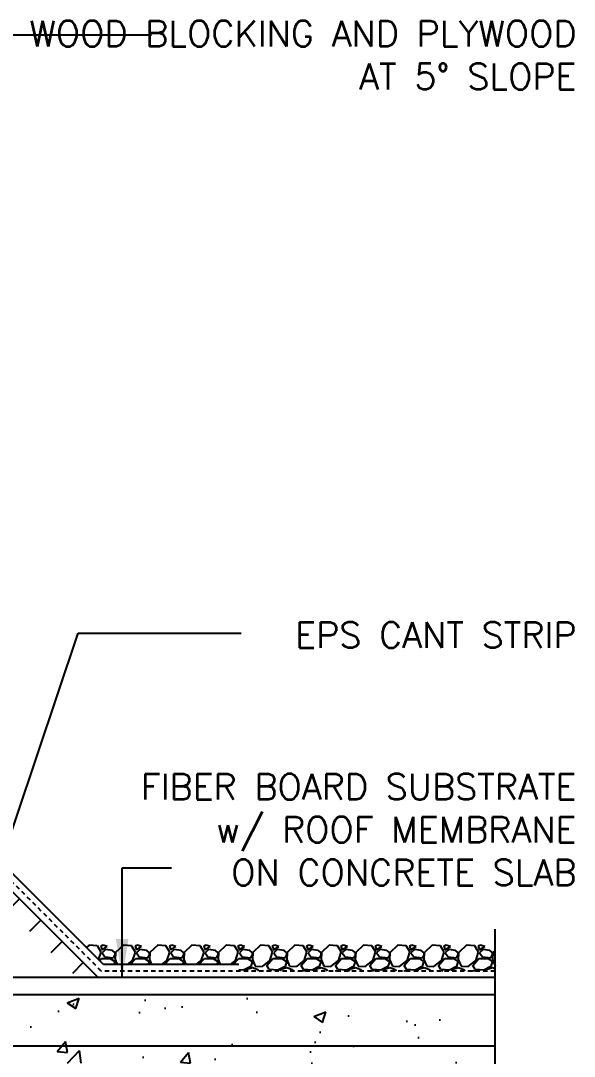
# Model space of a CAD drawing. Header units: inches. Extents: x 171.3 to 219, y 92 to 168.5.
# Drawn here: x 202.91 to 219.04, y 137.43 to 167.61 of the extents above; entities that cross this region are included whole.
import ezdxf

# ---------------------------------------------------------------- set-up
doc = ezdxf.new("R2010")
doc.units = ezdxf.units.IN
doc.header["$LTSCALE"] = 0.5
doc.header["$MEASUREMENT"] = 0
doc.linetypes.add('DASHED2', pattern=[0.375, 0.25, -0.125])
for name, color, linetype in [('HATCH', 12, 'Continuous'), ('line25', 2, 'Continuous'), ('LINE3', 3, 'Continuous'), ('LINE50', 5, 'Continuous'), ('LINE9', 9, 'Continuous'), ('TEXT', 4, 'Continuous')]:
    doc.layers.add(name, color=color, linetype=linetype)
doc.styles.add('DIM', font='romans.shx', dxfattribs={"width": 0.7})
doc.styles.add('ROMANS', font='romans.shx', dxfattribs={"height": 0.75})
doc.styles.get("Standard").update_dxf_attribs({"font": 'romans.shx', "height": 0.75})
doc.linetypes.add('STEEL', pattern='A,0.5,-0.2,["X",Standard,S=0.1,R=0,X=-0.1,Y=-0.05],-0.1', length=0.8)
doc.dimstyles.new('ext_12', dxfattribs={"dimscale": 12, "dimtxt": 0.09375, "dimasz": 0.09375, "dimexe": 0.09375, "dimexo": 0.0625, "dimgap": 0.0625, "dimtad": 1, "dimdec": 1, "dimzin": 2, "dimdsep": 46, "dimlunit": 4, "dimtxsty": 'DIM', "dimcen": 0.09, "dimdle": 0.09375, "dimclrt": 4, "dimadec": 0, "dimazin": 0, "dimtfac": 1, "dimtdec": 1, "dimtmove": 2, "dimatfit": 3, "dimfxl": 1, "dimfrac": 2, "dimtolj": 1, "dimtzin": 0, "dimarcsym": 0})

msp = doc.modelspace()

# ---------------------------------------------------------------- hatches: boundary and pattern name
at = {"layer": 'HATCH'}
h = msp.add_hatch(dxfattribs=at)
h.set_pattern_fill('AR-CONC', color=256, scale=0.5)
h.set_pattern_definition([(50, (0, 0), (3.5863, -0.31376), [0.375, -4.125]), (355, (0, 0), (-0.693757, 3.76096), [0.3, -3.3]), (100.4514, (0.299, -0.026), (2.892544, 3.4472), [0.3187, -3.50571]), (46.1842, (0, 1), (5.33621, -0.8276), [0.5625, -6.1875]), (96.6356, (0.4447, 0.931), (4.67331, 4.87059), [0.47805, -5.25857]), (351.1842, (0, 1), (4.67331, 4.87059), [0.45, -4.95]), (21, (0.5, 0.75), (2.984535, -2.013094), [0.375, -4.125]), (326, (0.5, 0.75), (1.216577, 3.62575), [0.3, -3.3]), (71.4514, (0.7487, 0.5822), (4.20111, 1.612656), [0.3187, -3.50571]), (37.5, (0, 0), (0.060799, 1.664469), [0, -3.26, 0, -3.35, 0, -3.3125]), (7.5, (0, 0), (1.315348, 1.972059), [0, -1.91, 0, -3.185, 0, -1.2625]), (327.5, (-1.115, 0), (2.669112, -0.1127744), [0, -1.25, 0, -3.9, 0, -5.175]), (317.5, (-1.615, 0), (2.91593, 0.500525), [0, -1.625, 0, -2.59, 0, -3.675])])
h.paths.add_polyline_path([(197.837, 118.257, 0.082415), (197.694, 118.337, -0.317837), (197.527, 118.572), (197.527, 118.64, -0.414214), (197.589, 118.702), (197.637, 118.702), (197.637, 118.772), (197.532, 118.772, -0.188973), (197.376, 118.867, 0.196323), (196.927, 119.213), (195.605, 119.504, 0.057795), (194.837, 119.593, 0.057795), (194.069, 119.504), (192.747, 119.213, 0.196323), (192.298, 118.867, -0.188973), (192.142, 118.772), (192.037, 118.772), (192.037, 118.702), (192.084, 118.702, -0.414214), (192.147, 118.64), (192.147, 118.572, -0.317837), (191.98, 118.337, 0.082415), (191.837, 118.257), (191.837, 115.476), (193.837, 115.476), (194.837, 116.476), (194.837, 114.476), (195.837, 115.476), (197.837, 115.476)])
h.paths.add_polyline_path([(197.837, 126.171), (197.472, 126.171), (197.472, 126.578, -0.327813), (197.437, 126.626), (197.337, 126.626), (197.337, 127.186, 0.390098), (197.062, 127.485), (194.854, 127.669, 0.04154), (194.82, 127.669), (192.612, 127.485, 0.390098), (192.337, 127.186), (192.337, 126.626), (192.237, 126.626, -0.327813), (192.202, 126.578), (192.202, 126.171), (191.837, 126.171), (191.837, 124.476), (191.837, 122.387, 0.064398), (191.947, 122.321), (192.037, 122.321), (192.037, 122.279, -0.249069), (192.147, 122.072), (192.147, 122.005, -0.414214), (192.084, 121.942), (192.037, 121.942), (192.037, 121.872), (192.142, 121.872, 0.10046), (192.536, 121.929, -0.601435), (192.655, 121.825, 2.182095), (193.065, 122.037, -1), (193.229, 122.446, -0.24438), (193.677, 121.925, 0.053157), (193.843, 121.311, 1.553132), (194.201, 121.735, -0.735593), (194.188, 122.193, -0.082755), (194.837, 122.302, -0.082755), (195.486, 122.193, -0.735593), (195.473, 121.735, 1.553132), (195.831, 121.311, 0.053157), (195.997, 121.925, -0.24438), (196.445, 122.446, -1), (196.609, 122.037, 2.182095), (197.019, 121.825, -0.601435), (197.138, 121.929, 0.10046), (197.532, 121.872), (197.637, 121.872), (197.637, 121.942), (197.589, 121.942, -0.414214), (197.527, 122.005), (197.527, 122.072, -0.249069), (197.637, 122.279), (197.637, 122.321), (197.727, 122.321, 0.064398), (197.837, 122.387), (197.837, 124.476)])
h.paths.add_polyline_path([(196.271, 128.725, 0.520567), (195.221, 128.725, 0.520567), (195, 128.725, 0.520567), (194.604, 128.725, 0.520567), (193.95, 128.725, 0.520567), (193.568, 128.725, 0.520567), (193.046, 128.725, 0.520567), (192.545, 128.725, 0.204172), (192.342, 128.851, 0.339117), (192.612, 128.606), (194.82, 128.422, 0.04154), (194.854, 128.422), (197.062, 128.606, 0.390098), (197.337, 128.905), (197.337, 128.923, 0.257048), (196.822, 128.607, 0.520567)])
h.paths.add_polyline_path([(194.637, 128.028), (194.637, 128.063, 0.390098), (194.454, 128.262), (192.662, 128.412, 0.438748), (192.337, 128.113), (192.337, 127.978, 0.438748), (192.662, 127.68), (194.454, 127.829, 0.390098)])
h.paths.add_polyline_path([(197.012, 128.412), (195.22, 128.262, 0.390098), (195.037, 128.063), (195.037, 128.028, 0.390098), (195.22, 127.829), (197.012, 127.68, 0.438748), (197.337, 127.978), (197.337, 128.113, 0.438748)])
h.paths.add_polyline_path([(197.837, 135.726), (197.837, 137.226), (216.733, 137.226), (216.733, 139.226), (197.837, 139.226), (197.837, 139.399), (197.757, 139.319), (197.667, 139.319), (197.637, 139.349), (197.487, 139.349, -0.259583), (197.444, 139.372, 0.297004), (197.136, 139.248, 0.520567), (196.634, 139.248, 0.520567), (196.113, 139.248, 0.520567), (195.731, 139.248, 0.520567), (195.077, 139.248, 0.520567), (194.68, 139.248, 0.520567), (194.46, 139.248, 0.520567), (193.409, 139.248, 0.520567), (192.858, 139.131, 0.259788), (192.337, 139.446), (192.337, 139.399), (192.237, 139.399, -0.414214), (192.187, 139.349), (192.037, 139.349), (192.007, 139.319), (191.917, 139.319), (191.837, 139.399), (191.837, 138.831), (192.202, 138.831), (192.202, 137.631), (191.837, 137.631), (191.837, 136.881), (192.202, 136.881), (192.202, 135.681), (191.837, 135.681), (191.837, 134.931), (192.202, 134.931), (192.202, 133.851), (191.837, 133.851), (191.837, 133.101), (192.202, 133.101), (192.202, 132.021), (191.837, 132.021), (191.837, 131.271), (192.202, 131.271), (192.202, 130.071), (191.837, 130.071), (191.837, 129.466), (191.917, 129.546), (192.007, 129.546), (192.037, 129.516), (192.187, 129.516, -0.414214), (192.237, 129.466), (192.337, 129.466), (192.337, 128.905, 0.045025), (192.342, 128.851, -0.204172), (192.545, 128.725, -0.520567), (193.046, 128.725, -0.520567), (193.568, 128.725, -0.520567), (193.95, 128.725, -0.520567), (194.604, 128.725, -0.520567), (195, 128.725, -0.520567), (195.221, 128.725, -0.520567), (196.271, 128.725, -0.520567), (196.822, 128.607, -0.257048), (197.337, 128.923), (197.337, 129.466), (197.437, 129.466, -0.414214), (197.487, 129.516), (197.637, 129.516), (197.667, 129.546), (197.757, 129.546), (197.837, 129.466), (197.837, 129.726), (197.837, 131.226)])
h.paths.add_polyline_path([(197.337, 139.96, 0.390098), (197.062, 140.259), (194.854, 140.442, 0.04154), (194.82, 140.442), (192.612, 140.259, 0.390098), (192.337, 139.96), (192.337, 139.446, -0.259788), (192.858, 139.131, -0.520567), (193.409, 139.248, -0.520567), (194.46, 139.248, -0.520567), (194.68, 139.248, -0.520567), (195.077, 139.248, -0.520567), (195.731, 139.248, -0.520567), (196.113, 139.248, -0.520567), (196.634, 139.248, -0.520567), (197.136, 139.248, -0.297004), (197.444, 139.372, -0.139619), (197.437, 139.399), (197.337, 139.399)])
h.paths.add_polyline_path([(197.337, 142.239), (197.437, 142.239, -0.414214), (197.487, 142.289), (197.637, 142.289), (197.667, 142.319), (197.757, 142.319), (197.837, 142.239), (197.837, 142.476), (197.837, 144.565, 0.064398), (197.727, 144.631), (197.637, 144.631), (197.637, 144.673, -0.249069), (197.527, 144.88), (197.527, 144.947, -0.414214), (197.589, 145.01), (197.637, 145.01), (197.637, 145.08), (197.532, 145.08, 0.10046), (197.138, 145.023, -0.601435), (197.019, 145.128, 2.182095), (196.609, 144.915, -1), (196.445, 144.506, -0.24438), (195.997, 145.027, 0.053157), (195.831, 145.641, 0.223253), (195.631, 145.806), (195.611, 145.81, 0.955472), (195.473, 145.217, -0.735593), (195.486, 144.759, -0.082755), (194.837, 144.651, -0.082755), (194.188, 144.759, -0.735593), (194.201, 145.217, 0.955472), (194.063, 145.81), (194.043, 145.806, 0.223253), (193.843, 145.641, 0.053157), (193.677, 145.027, -0.24438), (193.229, 144.506, -1), (193.065, 144.915, 2.182095), (192.655, 145.128, -0.601435), (192.536, 145.023, 0.10046), (192.142, 145.08), (192.037, 145.08), (192.037, 145.01), (192.084, 145.01, -0.414214), (192.147, 144.947), (192.147, 144.88, -0.249069), (192.037, 144.673), (192.037, 144.631), (191.947, 144.631, 0.064398), (191.837, 144.565), (191.837, 142.476), (191.837, 142.239), (191.917, 142.319), (192.007, 142.319), (192.037, 142.289), (192.187, 142.289, -0.414214), (192.237, 142.239), (192.337, 142.239), (192.337, 141.678, 0.390098), (192.612, 141.379), (194.82, 141.195, 0.04154), (194.854, 141.195), (197.062, 141.379, 0.390098), (197.337, 141.678)])
h.paths.add_polyline_path([(194.637, 140.801, 0.437024), (194.45, 141.036), (192.662, 141.185, 0.438748), (192.337, 140.886), (192.337, 140.752, 0.438748), (192.662, 140.453), (194.454, 140.602, 0.390098)])
h.paths.add_polyline_path([(197.337, 140.886, 0.438748), (197.012, 141.185), (195.22, 141.036, 0.390098), (195.037, 140.836), (195.037, 140.801, 0.390098), (195.22, 140.602), (197.012, 140.453, 0.438748), (197.337, 140.752)])
h.paths.add_polyline_path([(197.837, 151.476), (196.056, 151.476), (195.056, 150.476), (195.056, 152.476), (194.056, 151.476), (191.837, 151.476), (191.837, 148.695, 0.082415), (191.98, 148.616, -0.317837), (192.147, 148.38), (192.147, 148.312, -0.414214), (192.084, 148.25), (192.037, 148.25), (192.037, 148.18), (192.142, 148.18, -0.188973), (192.298, 148.085, 0.196323), (192.747, 147.739), (194.069, 147.448, 0.057795), (194.837, 147.359, 0.057795), (195.605, 147.448), (196.927, 147.739, 0.196323), (197.376, 148.085, -0.188973), (197.532, 148.18), (197.637, 148.18), (197.637, 148.25), (197.589, 148.25, -0.414214), (197.527, 148.312), (197.527, 148.38, -0.317837), (197.694, 148.616, 0.082415), (197.837, 148.695)])
h.paths.add_polyline_path([(197.837, 157.125, 0.082415), (197.694, 157.204, -0.317837), (197.527, 157.44), (197.527, 157.508, -0.414214), (197.589, 157.57), (197.637, 157.57), (197.637, 157.64), (197.532, 157.64, -0.188973), (197.376, 157.735, 0.196323), (196.927, 158.081), (195.605, 158.372, 0.057795), (194.837, 158.461, 0.057795), (194.069, 158.372), (192.747, 158.081, 0.196323), (192.298, 157.735, -0.188973), (192.142, 157.64), (192.037, 157.64), (192.037, 157.57), (192.084, 157.57, -0.414214), (192.147, 157.508), (192.147, 157.44, -0.317837), (191.98, 157.204, 0.082415), (191.837, 157.125), (191.837, 153.976), (194.056, 153.976), (195.056, 154.976), (195.056, 152.976), (196.056, 153.976), (197.837, 153.976)])
h.paths.add_polyline_path([(197.837, 161.959, 0.336749), (197.175, 161.854, 0.520567), (196.788, 161.854, 0.520567), (196.288, 161.854, 0.520567), (195.442, 161.854, 0.520567), (195.16, 161.854, 0.520567), (194.265, 161.854, 0.520567), (193.525, 161.854, 0.520567), (192.832, 161.854, 0.520567), (192.612, 161.854, 0.321585), (191.837, 161.879), (191.837, 161.255, 0.064398), (191.947, 161.189), (192.037, 161.189), (192.037, 161.147, -0.249069), (192.147, 160.94), (192.147, 160.873, -0.414214), (192.084, 160.81), (192.037, 160.81), (192.037, 160.74), (192.142, 160.74, 0.10046), (192.536, 160.797, -0.601435), (192.655, 160.692, 2.182095), (193.065, 160.905, -1), (193.229, 161.314, -0.24438), (193.677, 160.793, 0.053157), (193.843, 160.179, 0.223253), (194.043, 160.014), (194.063, 160.01, 0.955472), (194.201, 160.603, -0.735593), (194.188, 161.061, -0.082755), (194.837, 161.17, -0.082755), (195.486, 161.061, -0.735593), (195.473, 160.603, 0.955472), (195.611, 160.01), (195.631, 160.014, 0.223253), (195.831, 160.179, 0.053157), (195.997, 160.793, -0.24438), (196.445, 161.314, -1), (196.609, 160.905, 2.182095), (197.019, 160.692, -0.601435), (197.138, 160.797, 0.10046), (197.532, 160.74), (197.637, 160.74), (197.637, 160.81), (197.589, 160.81, -0.414214), (197.527, 160.873), (197.527, 160.94, -0.249069), (197.637, 161.147), (197.637, 161.189), (197.727, 161.189, 0.064398), (197.837, 161.255)])
h = msp.add_hatch(dxfattribs=at)
h.set_pattern_fill('INSUL', color=256, scale=7, angle=45, style=0)
h.set_pattern_definition([(45, (93.6588, -19.175), (-1.856155, 1.856155), []), (45, (93.04, -18.5563), (-1.856155, 1.856155), [0.875, -0.875]), (45, (92.4214, -17.9376), (-1.856155, 1.856155), [0.875, -0.875])])
h.paths.add_polyline_path([(202.21, 139.851), (205.039, 139.851), (200.962, 143.928), (200.962, 141.099)])

# ---------------------------------------------------------------- linework, layer by layer
for p, q in [((205.319, 140.101), (201.212, 144.208)), ((204.899, 140.665), (204.824, 140.596)), ((205.139, 140.644), (204.899, 140.664)), ((205.309, 140.665), (205.239, 140.635)), ((205.429, 140.625), (205.309, 140.665)), ((205.899, 140.665), (205.669, 140.455)), ((206.139, 140.644), (205.899, 140.664)), ((206.309, 140.665), (206.239, 140.635)), ((206.429, 140.625), (206.309, 140.665)), ((206.899, 140.665), (206.669, 140.455)), ((207.139, 140.644), (206.899, 140.664)), ((207.309, 140.665), (207.239, 140.635)), ((207.429, 140.625), (207.309, 140.665)), ((207.899, 140.665), (207.669, 140.455)), ((208.139, 140.644), (207.899, 140.664)), ((208.309, 140.665), (208.239, 140.635)), ((208.429, 140.625), (208.309, 140.665)), ((208.899, 140.665), (208.669, 140.455)), ((209.139, 140.644), (208.899, 140.664)), ((209.309, 140.665), (209.239, 140.635)), ((209.429, 140.625), (209.309, 140.665)), ((209.899, 140.665), (209.669, 140.455)), ((210.139, 140.644), (209.899, 140.664)), ((210.309, 140.665), (210.239, 140.635)), ((210.429, 140.625), (210.309, 140.665)), ((210.899, 140.665), (210.669, 140.455)), ((211.139, 140.644), (210.899, 140.664)), ((211.309, 140.665), (211.239, 140.635)), ((211.429, 140.625), (211.309, 140.665)), ((211.899, 140.665), (211.669, 140.455)), ((212.139, 140.644), (211.899, 140.664)), ((212.309, 140.665), (212.239, 140.635)), ((212.429, 140.625), (212.309, 140.665)), ((212.899, 140.665), (212.669, 140.455)), ((213.139, 140.644), (212.899, 140.664)), ((213.309, 140.665), (213.239, 140.635)), ((213.429, 140.625), (213.309, 140.665)), ((213.899, 140.665), (213.669, 140.455)), ((214.139, 140.644), (213.899, 140.664)), ((214.309, 140.665), (214.239, 140.635)), ((214.429, 140.625), (214.309, 140.665)), ((214.899, 140.665), (214.669, 140.455)), ((215.139, 140.644), (214.899, 140.664)), ((215.309, 140.665), (215.239, 140.635)), ((215.429, 140.625), (215.309, 140.665)), ((215.899, 140.665), (215.669, 140.455)), ((216.139, 140.644), (215.899, 140.664)), ((216.309, 140.665), (216.239, 140.635)), ((216.429, 140.625), (216.309, 140.665)), ((205.251, 140.465), (205.141, 140.645)), ((205.178, 140.242), (205.249, 140.465)), ((205.239, 140.635), (205.279, 140.535)), ((205.278, 140.535), (205.428, 140.625)), ((205.379, 140.545), (205.279, 140.445)), ((205.279, 140.445), (205.359, 140.325)), ((205.58, 140.515), (205.38, 140.545)), ((205.66, 140.443), (205.58, 140.513)), ((205.609, 140.295), (205.659, 140.385)), ((205.668, 140.455), (205.658, 140.245)), ((205.659, 140.385), (205.659, 140.445)), ((206.251, 140.465), (206.141, 140.645)), ((206.169, 140.215), (206.249, 140.465)), ((206.239, 140.635), (206.279, 140.535)), ((206.278, 140.535), (206.428, 140.625)), ((206.379, 140.545), (206.279, 140.445)), ((206.279, 140.445), (206.359, 140.325)), ((206.58, 140.515), (206.38, 140.545)), ((206.66, 140.443), (206.58, 140.513)), ((206.609, 140.295), (206.659, 140.385)), ((206.668, 140.455), (206.658, 140.245)), ((206.659, 140.385), (206.659, 140.445)), ((207.251, 140.465), (207.141, 140.645)), ((207.169, 140.215), (207.249, 140.465)), ((207.239, 140.635), (207.279, 140.535)), ((207.278, 140.535), (207.428, 140.625)), ((207.379, 140.545), (207.279, 140.445)), ((207.279, 140.445), (207.359, 140.325)), ((207.58, 140.515), (207.38, 140.545)), ((207.66, 140.443), (207.58, 140.513)), ((207.609, 140.295), (207.659, 140.385)), ((207.668, 140.455), (207.658, 140.245)), ((207.659, 140.385), (207.659, 140.445)), ((208.251, 140.465), (208.141, 140.645)), ((208.169, 140.215), (208.249, 140.465)), ((208.239, 140.635), (208.279, 140.535)), ((208.278, 140.535), (208.428, 140.625)), ((208.379, 140.545), (208.279, 140.445)), ((208.279, 140.445), (208.359, 140.325)), ((208.58, 140.515), (208.38, 140.545)), ((208.66, 140.443), (208.58, 140.513)), ((208.609, 140.295), (208.659, 140.385)), ((208.668, 140.455), (208.658, 140.245)), ((208.659, 140.385), (208.659, 140.445)), ((209.251, 140.465), (209.141, 140.645)), ((209.169, 140.215), (209.249, 140.465)), ((209.239, 140.635), (209.279, 140.535)), ((209.278, 140.535), (209.428, 140.625)), ((209.379, 140.545), (209.279, 140.445)), ((209.279, 140.445), (209.359, 140.325)), ((209.58, 140.515), (209.38, 140.545)), ((209.661, 140.443), (209.581, 140.513)), ((209.609, 140.295), (209.659, 140.385)), ((209.668, 140.455), (209.658, 140.245)), ((209.659, 140.385), (209.659, 140.445)), ((210.251, 140.465), (210.141, 140.645)), ((210.169, 140.215), (210.249, 140.465)), ((210.239, 140.635), (210.279, 140.535)), ((210.278, 140.535), (210.428, 140.625)), ((210.379, 140.545), (210.279, 140.445)), ((210.279, 140.445), (210.359, 140.325)), ((210.58, 140.515), (210.38, 140.545)), ((210.661, 140.443), (210.581, 140.513)), ((210.609, 140.295), (210.659, 140.385)), ((210.668, 140.455), (210.658, 140.245)), ((210.659, 140.385), (210.659, 140.445)), ((211.251, 140.465), (211.141, 140.645)), ((211.169, 140.215), (211.249, 140.465)), ((211.239, 140.635), (211.279, 140.535)), ((211.278, 140.535), (211.428, 140.625)), ((211.379, 140.545), (211.279, 140.445)), ((211.279, 140.445), (211.359, 140.325)), ((211.58, 140.515), (211.38, 140.545)), ((211.661, 140.443), (211.581, 140.513)), ((211.609, 140.295), (211.659, 140.385)), ((211.668, 140.455), (211.658, 140.245)), ((211.659, 140.385), (211.659, 140.445)), ((212.251, 140.465), (212.141, 140.645)), ((212.169, 140.215), (212.249, 140.465)), ((212.239, 140.635), (212.279, 140.535)), ((212.278, 140.535), (212.428, 140.625)), ((212.379, 140.545), (212.279, 140.445)), ((212.279, 140.445), (212.359, 140.325)), ((212.58, 140.515), (212.38, 140.545)), ((212.661, 140.443), (212.581, 140.513)), ((212.609, 140.295), (212.659, 140.385)), ((212.668, 140.455), (212.658, 140.245)), ((212.659, 140.385), (212.659, 140.445)), ((213.251, 140.465), (213.141, 140.645)), ((213.169, 140.215), (213.249, 140.465)), ((213.239, 140.635), (213.279, 140.535)), ((213.278, 140.535), (213.428, 140.625)), ((213.379, 140.545), (213.279, 140.445)), ((213.279, 140.445), (213.359, 140.325)), ((213.58, 140.515), (213.38, 140.545)), ((213.661, 140.443), (213.581, 140.513)), ((213.609, 140.295), (213.659, 140.385)), ((213.668, 140.455), (213.658, 140.245)), ((213.659, 140.385), (213.659, 140.445)), ((214.251, 140.465), (214.141, 140.645)), ((214.169, 140.215), (214.249, 140.465)), ((214.239, 140.635), (214.279, 140.535)), ((214.278, 140.535), (214.428, 140.625)), ((214.379, 140.545), (214.279, 140.445)), ((214.279, 140.445), (214.359, 140.325)), ((214.58, 140.515), (214.38, 140.545)), ((214.661, 140.443), (214.581, 140.513)), ((214.609, 140.295), (214.659, 140.385)), ((214.668, 140.455), (214.658, 140.245)), ((214.659, 140.385), (214.659, 140.445)), ((215.251, 140.465), (215.141, 140.645)), ((215.169, 140.215), (215.249, 140.465)), ((215.239, 140.635), (215.279, 140.535)), ((215.278, 140.535), (215.428, 140.625)), ((215.379, 140.545), (215.279, 140.445)), ((215.279, 140.445), (215.359, 140.325)), ((215.58, 140.515), (215.38, 140.545)), ((215.661, 140.443), (215.581, 140.513)), ((215.609, 140.295), (215.659, 140.385)), ((215.668, 140.455), (215.658, 140.245)), ((215.659, 140.385), (215.659, 140.445)), ((216.251, 140.465), (216.141, 140.645)), ((216.169, 140.215), (216.249, 140.465)), ((216.239, 140.635), (216.279, 140.535)), ((216.278, 140.535), (216.428, 140.625)), ((216.379, 140.545), (216.279, 140.445)), ((216.279, 140.445), (216.359, 140.325)), ((216.58, 140.515), (216.38, 140.545)), ((216.661, 140.443), (216.581, 140.513)), ((216.609, 140.295), (216.659, 140.385)), ((216.668, 140.455), (216.658, 140.245)), ((216.659, 140.385), (216.659, 140.445)), ((216.733, 140.513), (216.669, 140.455)), ((205.205, 140.215), (205.259, 140.275)), ((205.259, 140.275), (205.519, 140.275)), ((209.267, 140.101), (205.319, 140.101)), ((205.359, 140.325), (205.609, 140.295)), ((205.519, 140.277), (205.649, 140.187)), ((205.649, 140.185), (205.625, 140.101)), ((205.658, 140.247), (205.719, 140.101)), ((206.02, 140.101), (206.169, 140.216)), ((206.102, 140.101), (206.259, 140.275)), ((206.259, 140.275), (206.519, 140.275)), ((206.359, 140.325), (206.609, 140.295)), ((206.519, 140.277), (206.649, 140.187)), ((206.649, 140.185), (206.625, 140.101)), ((206.658, 140.247), (206.719, 140.101)), ((207.02, 140.101), (207.169, 140.216)), ((207.102, 140.101), (207.259, 140.275)), ((207.259, 140.275), (207.519, 140.275)), ((207.359, 140.325), (207.609, 140.295)), ((207.519, 140.277), (207.649, 140.187)), ((207.649, 140.185), (207.625, 140.101)), ((207.658, 140.247), (207.719, 140.101)), ((208.02, 140.101), (208.169, 140.216)), ((208.102, 140.101), (208.259, 140.275)), ((208.259, 140.275), (208.519, 140.275)), ((208.359, 140.325), (208.609, 140.295)), ((208.519, 140.277), (208.649, 140.187)), ((208.649, 140.185), (208.625, 140.101)), ((208.658, 140.247), (208.719, 140.101)), ((209.02, 140.101), (209.169, 140.216)), ((209.102, 140.101), (209.259, 140.275)), ((209.259, 140.275), (209.519, 140.275)), ((209.359, 140.325), (209.609, 140.295)), ((209.519, 140.277), (209.649, 140.187)), ((209.649, 140.185), (209.609, 140.045)), ((209.658, 140.247), (209.738, 140.057)), ((209.738, 140.054), (209.948, 140.044)), ((209.949, 140.046), (210.169, 140.216)), ((210.079, 140.075), (210.259, 140.275)), ((210.15, 139.955), (210.08, 140.074)), ((210.259, 140.275), (210.519, 140.275)), ((210.359, 140.325), (210.609, 140.295)), ((210.519, 140.277), (210.649, 140.187)), ((210.649, 140.185), (210.609, 140.045)), ((210.658, 140.247), (210.738, 140.057)), ((210.738, 140.054), (210.948, 140.044)), ((210.949, 140.046), (211.169, 140.216)), ((211.079, 140.075), (211.259, 140.275)), ((211.15, 139.955), (211.08, 140.074)), ((211.259, 140.275), (211.519, 140.275)), ((211.359, 140.325), (211.609, 140.295)), ((211.519, 140.277), (211.649, 140.187)), ((211.649, 140.185), (211.609, 140.045)), ((211.658, 140.247), (211.738, 140.057)), ((211.738, 140.054), (211.948, 140.044)), ((211.949, 140.046), (212.169, 140.216)), ((212.079, 140.075), (212.259, 140.275)), ((212.15, 139.955), (212.08, 140.074)), ((212.259, 140.275), (212.519, 140.275)), ((212.359, 140.325), (212.609, 140.295)), ((212.519, 140.277), (212.649, 140.187)), ((212.649, 140.185), (212.609, 140.045)), ((212.657, 140.247), (212.737, 140.057)), ((212.738, 140.054), (212.948, 140.044)), ((212.949, 140.046), (213.169, 140.216)), ((213.079, 140.075), (213.259, 140.275)), ((213.15, 139.955), (213.08, 140.074)), ((213.259, 140.275), (213.519, 140.275)), ((213.359, 140.325), (213.609, 140.295)), ((213.519, 140.277), (213.649, 140.187)), ((213.649, 140.185), (213.609, 140.045)), ((213.657, 140.247), (213.737, 140.057)), ((213.738, 140.054), (213.948, 140.044)), ((213.949, 140.046), (214.169, 140.216)), ((214.079, 140.075), (214.259, 140.275)), ((214.15, 139.955), (214.08, 140.074)), ((214.259, 140.275), (214.519, 140.275)), ((214.359, 140.325), (214.609, 140.295)), ((214.519, 140.277), (214.649, 140.187)), ((214.649, 140.185), (214.609, 140.045)), ((214.657, 140.247), (214.737, 140.057)), ((214.738, 140.054), (214.948, 140.044)), ((214.949, 140.046), (215.169, 140.216)), ((215.079, 140.075), (215.259, 140.275)), ((215.15, 139.955), (215.08, 140.074)), ((215.259, 140.275), (215.519, 140.275)), ((215.359, 140.325), (215.609, 140.295)), ((215.519, 140.277), (215.649, 140.187)), ((215.649, 140.185), (215.609, 140.045)), ((215.657, 140.247), (215.737, 140.057)), ((215.738, 140.054), (215.948, 140.044)), ((215.949, 140.046), (216.169, 140.216)), ((216.079, 140.075), (216.259, 140.275)), ((216.15, 139.955), (216.08, 140.074)), ((216.259, 140.275), (216.519, 140.275)), ((216.359, 140.325), (216.609, 140.295)), ((216.519, 140.277), (216.649, 140.187)), ((216.649, 140.185), (216.609, 140.045)), ((216.657, 140.247), (216.733, 140.068)), ((209.267, 139.976), (209.267, 139.976)), ((209.398, 139.937), (209.267, 139.947)), ((209.609, 140.044), (209.399, 139.934)), ((209.477, 139.913), (209.499, 139.965)), ((209.499, 139.965), (209.659, 140.015)), ((209.659, 140.015), (209.819, 139.955)), ((209.819, 139.955), (209.838, 139.913)), ((210.17, 139.924), (210.068, 139.913)), ((210.398, 139.937), (210.148, 139.957)), ((210.217, 139.913), (210.169, 139.925)), ((210.609, 140.044), (210.399, 139.934)), ((210.477, 139.913), (210.499, 139.965)), ((210.499, 139.965), (210.659, 140.015)), ((210.659, 140.015), (210.819, 139.955)), ((210.819, 139.955), (210.838, 139.913)), ((211.17, 139.924), (211.068, 139.913)), ((211.398, 139.937), (211.148, 139.957)), ((211.217, 139.913), (211.169, 139.925)), ((211.609, 140.044), (211.399, 139.934)), ((211.477, 139.913), (211.499, 139.965)), ((211.499, 139.965), (211.659, 140.015)), ((211.659, 140.015), (211.819, 139.955)), ((211.819, 139.955), (211.838, 139.913)), ((212.17, 139.924), (212.068, 139.913)), ((212.398, 139.937), (212.148, 139.957)), ((212.217, 139.913), (212.169, 139.925)), ((212.609, 140.044), (212.399, 139.934)), ((212.477, 139.913), (212.499, 139.965)), ((212.499, 139.965), (212.659, 140.015)), ((212.659, 140.015), (212.819, 139.955)), ((212.819, 139.955), (212.838, 139.913)), ((213.17, 139.924), (213.068, 139.913)), ((213.398, 139.937), (213.148, 139.957)), ((213.217, 139.913), (213.169, 139.925)), ((213.609, 140.044), (213.399, 139.934)), ((213.477, 139.913), (213.499, 139.965)), ((213.499, 139.965), (213.659, 140.015)), ((213.659, 140.015), (213.819, 139.955)), ((213.819, 139.955), (213.838, 139.913)), ((214.17, 139.924), (214.068, 139.913)), ((214.398, 139.937), (214.148, 139.957)), ((214.217, 139.913), (214.169, 139.925)), ((214.609, 140.044), (214.399, 139.934)), ((214.477, 139.913), (214.499, 139.965)), ((214.499, 139.965), (214.659, 140.015)), ((214.659, 140.015), (214.819, 139.955)), ((214.819, 139.955), (214.838, 139.913)), ((215.17, 139.924), (215.068, 139.913)), ((215.398, 139.937), (215.148, 139.957)), ((215.217, 139.913), (215.169, 139.925)), ((215.609, 140.044), (215.399, 139.934)), ((215.477, 139.913), (215.499, 139.965)), ((215.499, 139.965), (215.659, 140.015)), ((215.659, 140.015), (215.819, 139.955)), ((215.819, 139.955), (215.838, 139.913)), ((216.17, 139.924), (216.068, 139.913)), ((216.398, 139.937), (216.148, 139.957)), ((216.217, 139.913), (216.169, 139.925)), ((216.609, 140.044), (216.399, 139.934)), ((216.477, 139.913), (216.499, 139.965)), ((216.499, 139.965), (216.659, 140.015)), ((216.659, 140.015), (216.733, 139.987))]:
    msp.add_line(p, q, dxfattribs=at)
at = {"layer": 'line25'}
for p, q in [((205.164, 139.726), (200.962, 143.928)), ((197.837, 139.226), (216.733, 139.226))]:
    msp.add_line(p, q, dxfattribs=at)
at = {"layer": 'LINE3', "linetype": 'STEEL'}
msp.add_line((216.733, 137.726), (199.837, 137.726), dxfattribs=at)
at = {"layer": 'LINE50', "color": 9, "linetype": 'DASHED2'}
for p, q in [((205.257, 139.913), (201.087, 144.083)), ((216.733, 139.913), (205.257, 139.913))]:
    msp.add_line(p, q, dxfattribs=at)
at = {"layer": 'LINE9'}
for points in [[(216.733, 128.726), (216.733, 133.476), (215.733, 134.476), (217.733, 134.476), (216.733, 135.476), (216.733, 141.137)], [(216.733, 139.726), (200.962, 139.726)]]:
    msp.add_lwpolyline(points, dxfattribs=at)

# ---------------------------------------------------------------- texts
at = {"layer": 'TEXT', "char_height": 0.75, "attachment_point": 3, "style": 'ROMANS'}
for s, insert, width in [('\\A1;WOOD BLOCKING AND PLYWOOD \\PAT 5%%D SLOPE', (219.102, 167.611), 17.3954), ('\\A1;EPS CANT STRIP', (219.102, 150.082), 9.59335), ('\\A1;FIBER BOARD SUBSTRATE\\Pw/ ROOF MEMBRANE \\PON CONCRETE SLAB', (219.102, 145.661), 26.1134)]:
    msp.add_mtext(s, dxfattribs=dict(at, insert=insert, width=width))

# ---------------------------------------------------------------- leaders
at = {"layer": 'TEXT'}
for points in [[(190.075, 165.764), (201.631, 167.2), (206.719, 167.2)], [(202.07, 142.279), (204.584, 149.758), (209.331, 149.758)], [(205.865, 139.726), (205.865, 142.923), (207.301, 142.923)]]:
    msp.add_leader(points, dimstyle='ext_12', override={"dimgap": 0.0625, "dimtad": 0}, dxfattribs=at)

doc.saveas('drawing.dxf')
